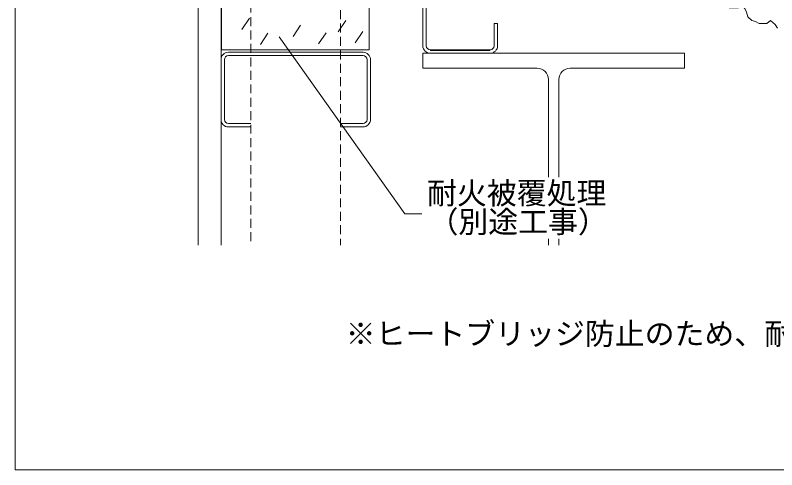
# Model space of a CAD drawing. Units: millimetres, scale not verified. Extents: x -675 to 675, y -471 to 460.
# Drawn here: x -675 to -166, y -440 to -136 of the extents above; entities that cross this region are included whole.
import ezdxf
from ezdxf.enums import TextEntityAlignment as Align

# ---------------------------------------------------------------- set-up
doc = ezdxf.new("R2010")
doc.units = ezdxf.units.MM
doc.header["$LTSCALE"] = 5
doc.linetypes.add('DASHED1', pattern=[1.8, 1.2, -0.6])
for name, color, linetype, lineweight in [('1-2_ハッチング', 7, 'Continuous', 9), ('1-8_下地など', 7, 'Continuous', 9), ('1-B_その他', 7, 'Continuous', 9), ('E-0', 7, 'Continuous', 9), ('F-F', 7, 'Continuous', 9)]:
    doc.layers.add(name, color=color, linetype=linetype, lineweight=lineweight)
doc.styles.add('ＭＳ ゴシック', font='')
doc.styles.get('ＭＳ ゴシック').set_extended_font_data('MS Gothic')

msp = doc.modelspace()

# ---------------------------------------------------------------- linework, layer by layer
at = {"layer": '1-2_ハッチング'}
for p, q in [((-518.39, -137.793), (-523.43, -145.354)), ((-484.142, -142.421), (-489.183, -149.982)), ((-453.899, -139.397), (-458.94, -146.957)), ((-467.018, -147.512), (-472.059, -155.073)), ((-442.575, -146.635), (-447.616, -154.196)), ((-505.92, -147.774), (-510.96, -155.334))]:
    msp.add_line(p, q, dxfattribs=at)
msp.add_lwpolyline([(-537.027, -60.786), (-438.192, -60.786), (-438.192, -159.005), (-537.027, -159.005)], close=True, dxfattribs=at)
msp.add_lwpolyline([(-197.436, -130.856), (-191.388, -130.856), (-188.867, -128.839), (-186.851, -131.36), (-185.843, -133.88), (-184.835, -136.904), (-182.315, -139.424), (-179.795, -139.928), (-177.274, -141.441), (-172.234, -141.441), (-169.714, -139.424), (-166.689, -141.945), (-165.177, -144.465)], dxfattribs=at)
at = {"layer": '1-8_下地など', "linetype": 'DASHED1'}
for p, q in [((-457.34, 227.624), (-457.34, -289.767)), ((-517.34, 78.927), (-517.34, -289.767))]:
    msp.add_line(p, q, dxfattribs=at)
at = {"layer": '1-8_下地など'}
for p, q in [((-552.56, -289.767), (-552.56, 78.927)), ((-537.338, 78.927), (-537.338, -289.767)), ((-402.339, -156.272), (-402.339, -66.274)), ((-400.041, -66.274), (-400.041, -156.272)), ((-354.639, -156.272), (-354.639, -141.272)), ((-354.639, -141.272), (-352.342, -141.272)), ((-352.342, -156.272), (-352.342, -141.272)), ((-532.34, -160.568), (-442.342, -160.568)), ((-442.342, -162.866), (-532.34, -162.866)), ((-227.34, -161.272), (-402.34, -161.272)), ((-402.34, -171.272), (-402.34, -161.272)), ((-397.343, -158.973), (-357.337, -158.973)), ((-397.343, -159.372), (-357.337, -159.372)), ((-537.34, -165.564), (-537.34, -205.57)), ((-535.041, -165.564), (-535.041, -205.57)), ((-439.638, -205.57), (-439.638, -165.567)), ((-437.342, -165.567), (-437.342, -205.57)), ((-325.84, -171.272), (-402.34, -171.272)), ((-318.34, -178.772), (-318.34, -244.205)), ((-311.34, -178.772), (-311.34, -244.205)), ((-532.34, -208.268), (-517.34, -208.268)), ((-442.342, -208.268), (-457.342, -208.268)), ((-532.34, -210.565), (-517.34, -210.565)), ((-442.342, -210.565), (-457.342, -210.565)), ((-318.34, -285.417), (-318.34, -289.767)), ((-311.34, -285.417), (-311.34, -289.767))]:
    msp.add_line(p, q, dxfattribs=at)
msp.add_lwpolyline([(-303.84, -171.272), (-227.34, -171.272), (-227.34, -161.272)], dxfattribs=at)
for centre, radius, start, end in [((-397.34, -156.272), 5, 180, 270), ((-397.34, -156.272), 2.7, 180, 269.91386), ((-357.337, -156.272), 5, 270, 0), ((-357.337, -156.272), 2.7, 270.08615, 0), ((-532.34, -165.567), 5, 90, 180), ((-532.34, -165.567), 2.7, 90, 179.91386), ((-442.342, -165.567), 5, 0, 90), ((-442.342, -165.567), 2.7, 0, 90), ((-325.84, -178.772), 7.5, 0, 90), ((-303.84, -178.772), 7.5, 90, 180), ((-532.34, -205.57), 5, 180, 270), ((-532.34, -205.57), 2.7, 180.08615, 270), ((-442.342, -205.57), 5, 270, 0), ((-442.342, -205.57), 2.7, 270, 0)]:
    msp.add_arc(centre, radius, start, end, dxfattribs=at)
at = {"layer": '1-B_その他'}
for radius in [5, 2.7]:
    msp.add_arc((-442.342, -165.567), radius, 0, 90, dxfattribs=at)
at = {"layer": 'E-0'}
msp.add_lwpolyline([(-403.07, -268.737), (-414.469, -268.737), (-498.371, -150.18)], dxfattribs=at)
at = {"layer": 'F-F'}
msp.add_line((-675, 460), (-675, -440), dxfattribs=at)
msp.add_lwpolyline([(-675, 460), (675, 460), (675, -440), (-675, -440)], dxfattribs=at)

# ---------------------------------------------------------------- texts
at = {"layer": 'E-0', "style": 'ＭＳ ゴシック'}
for s, p in [('耐火被覆処理', (-399.546, -266.609)), ('（別途工事）', (-398.577, -285.761)), ('※ヒートブリッジ防止のため、耐火フェルトテープを設置', (-453.946, -360.672))]:
    msp.add_text(s, height=14.66, dxfattribs=at).set_placement(p, align=Align.BOTTOM_LEFT)

doc.saveas('drawing.dxf')
